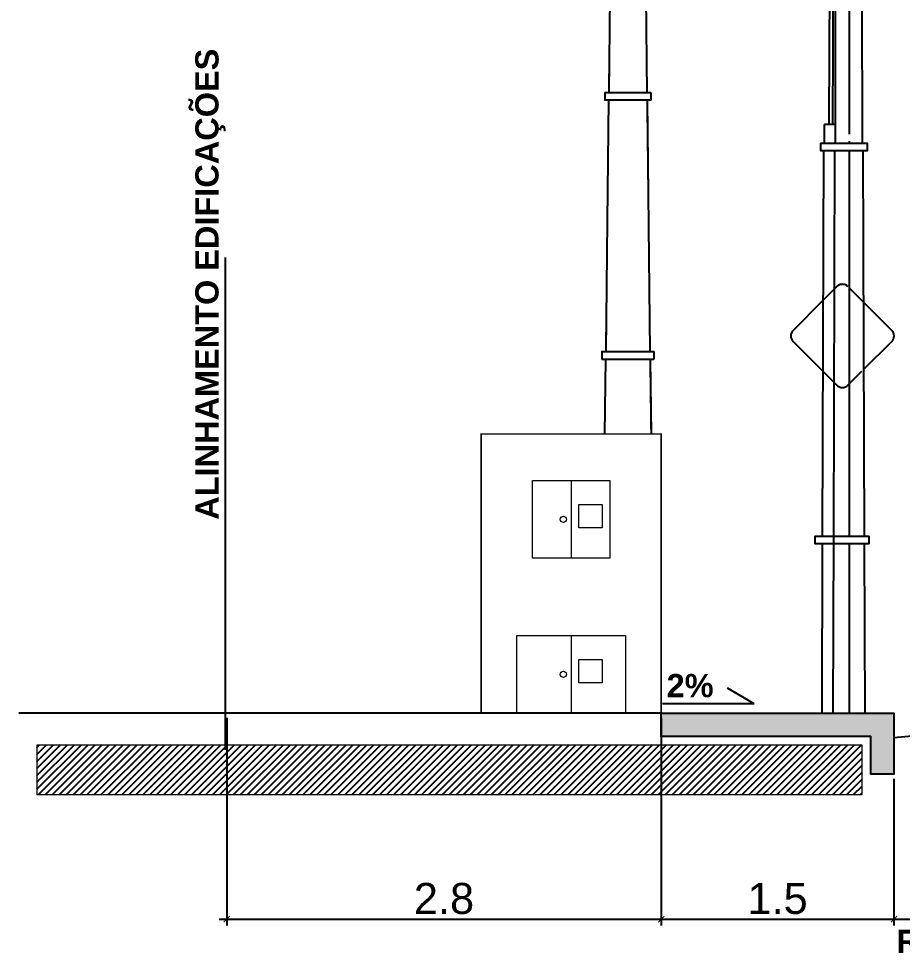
# Model space of a CAD drawing. Header units: inches. Extents: x -156 to 726, y -78 to 271.
# Drawn here: x 85.72 to 91.42, y 82.77 to 88.8 of the extents above; entities that cross this region are included whole.
import ezdxf
from ezdxf.enums import TextEntityAlignment as Align

# ---------------------------------------------------------------- set-up
doc = ezdxf.new("R2010")
doc.units = ezdxf.units.IN
doc.header["$MEASUREMENT"] = 0
doc.linetypes.add('DASHED', pattern=[19.05, 12.7, -6.35])
for name, color, linetype in [('03', 3, 'Continuous'), ('CRT-02', 2, 'Continuous'), ('CRT-03', 6, 'Continuous'), ('CRT-CALUNGAS', 8, 'Continuous'), ('URB-NOME RUAS', 2, 'Continuous')]:
    doc.layers.add(name, color=color, linetype=linetype)
doc.styles.add('AUX_2_50', font='ARIAL.TTF', dxfattribs={"height": 0.2})
doc.styles.add('DCADTXTSTYLE3', font='ARIALBD.TTF')
doc.dimstyles.new('Vila Palmeira - 1-50', dxfattribs={"dimtxt": 0.2, "dimasz": 0.04, "dimexe": 0.04, "dimexo": 0.03, "dimgap": 0.03, "dimtad": 1, "dimdec": 1, "dimzin": 12, "dimdsep": 46, "dimtxsty": 'AUX_2_50', "dimblk": 'ARCHTICK', "dimcen": 0.025, "dimdle": 0.05, "dimclrd": 253, "dimclre": 253, "dimclrt": 2, "dimazin": 3, "dimtfac": 1, "dimtdec": 1, "dimtmove": 0, "dimatfit": 2, "dimldrblk": 'DOTSMALL', "dimfxl": 10, "dimtolj": 1, "dimtzin": 0, "dimarcsym": 0})

# ---------------------------------------------------------------- blocks, each defined once
blk = doc.blocks.new('POSTE LUZ')
at = {"color": 0, "linetype": 'ByBlock', "ltscale": 0.8}
for p, q in [((-0.2859, 3.7479), (-0.2859, 5.3124)), ((-0.2859, 3.6885), (-0.2859, 3.7024)), ((-0.2859, 1.154), (-0.2859, 3.643)), ((-0.2859, 0.0144), (-0.2859, 1.1084))]:
    blk.add_line(p, q, dxfattribs=at)
at = {"color": 0, "linetype": 'ByBlock', "ltscale": 0.2}
for p, q in [((-0.3765, 3.6885), (-0.3757, 5.0068)), ((-0.4485, 3.6885), (-0.4481, 3.8107)), ((-0.3761, 3.8107), (-0.4481, 3.8107)), ((-0.4599, 1.1542), (-0.4525, 3.643)), ((-0.3879, 1.154), (-0.3805, 3.643)), ((-0.3913, 0.0144), (-0.3881, 1.154)), ((-0.4633, 0.0144), (-0.4601, 1.1086))]:
    blk.add_line(p, q, dxfattribs=at)
at = {"color": 0, "linetype": 'ByBlock'}
for p, q in [((-0.2063, 5.0068), (-0.2054, 3.6885)), ((-0.2004, 3.643), (-0.1911, 1.154)), ((-0.191, 1.1084), (-0.1869, 0.0144))]:
    blk.add_line(p, q, dxfattribs=at)
for points in [[(-0.2577, 3.6885), (-0.4723, 3.6885), (-0.4723, 3.643), (-0.2578, 3.643)], [(-0.2578, 3.643), (-0.1706, 3.643), (-0.1706, 3.6885), (-0.2579, 3.6885)], [(-0.2198, 1.154), (-0.5094, 1.154), (-0.5094, 1.1084), (-0.2198, 1.1084)], [(-0.2198, 1.1084), (-0.1593, 1.1084), (-0.1593, 1.154), (-0.2198, 1.154)]]:
    blk.add_lwpolyline(points, dxfattribs=at)
at = {"color": 0, "linetype": 'ByBlock', "ltscale": 0.2}
blk.add_spline([(-0.5767, 6.5338), (-0.5251, 6.3965), (-0.4613, 6.1726), (-0.4314, 5.919), (-0.4201, 5.5477), (-0.4201, 3.8107)], degree=3, dxfattribs=at)
blk.add_open_spline([(-0.5534, 6.5428), (-0.5451, 6.5215), (-0.5369, 6.5001), (-0.5124, 6.4357), (-0.4966, 6.3922), (-0.4679, 6.304), (-0.4551, 6.2592), (-0.4341, 6.1682), (-0.4262, 6.1219), (-0.4145, 6.0293), (-0.4106, 5.9829), (-0.4013, 5.8441), (-0.3983, 5.5686), (-0.3949, 5.5752), (-0.3945, 5.4832), (-0.3943, 5.2992), (-0.3946, 5.2072), (-0.395, 3.8281), (-0.3951, 3.8193), (-0.3951, 3.8106)], degree=3, knots=[0, 0, 0, 0, 1.372061, 1.372061, 4.116182, 4.116182, 6.860303, 6.860303, 9.618174, 9.618174, 12.376045, 12.376045, 17.891786, 17.891786, 23.407528, 23.407528, 28.923269, 28.923269, 29.448113, 29.448113, 29.448113, 29.448113], dxfattribs=at)
blk = doc.blocks.new('CX ENTRADA')
at = {"color": 0}
for p, q in [((-3.6818, 5.67), (-3.6818, 5.622)), ((-3.6578, 5.67), (-3.6818, 5.67)), ((-3.6578, 5.67), (-3.4505, 5.67)), ((-3.4505, 5.67), (-3.4265, 5.67)), ((-3.4265, 5.67), (-3.4265, 5.622)), ((-3.6818, 5.622), (-3.4265, 5.622)), ((-3.6584, 5.622), (-3.663, 5.2268)), ((-3.4499, 5.622), (-3.4453, 5.2268)), ((-3.427, 5.2747), (-3.4457, 5.2745)), ((-3.427, 5.2268), (-3.427, 5.2747)), ((-3.427, 5.2747), (-3.307, 5.2747)), ((-3.427, 5.2627), (-3.307, 5.2627)), ((-3.3813, 5.2507), (-3.2973, 5.2507)), ((-3.3813, 5.2507), (-3.3693, 5.2147)), ((-3.3513, 5.2857), (-3.3284, 5.2857)), ((-3.3513, 5.2747), (-3.3513, 5.2857)), ((-3.3513, 5.2507), (-3.3513, 5.2627)), ((-3.3284, 5.2857), (-3.3284, 5.2747)), ((-3.3284, 5.2627), (-3.3284, 5.2507)), ((-3.2973, 5.2507), (-3.3093, 5.2147)), ((-3.307, 5.2747), (-3.307, 5.2627)), ((-3.6858, 5.2268), (-3.5724, 5.2268)), ((-3.6858, 5.2268), (-3.6858, 5.1788)), ((-3.5904, 5.1788), (-3.5904, 5.2268)), ((-3.5724, 5.1788), (-3.5724, 5.2268)), ((-3.5724, 5.2148), (-3.5124, 5.2148)), ((-3.5724, 5.1908), (-3.5124, 5.1908)), ((-3.5424, 5.2148), (-3.5424, 5.1908)), ((-3.5124, 5.1788), (-3.5124, 5.2268)), ((-3.5124, 5.2268), (-3.4153, 5.2268)), ((-3.4944, 5.1788), (-3.4944, 5.2268)), ((-3.4153, 5.2268), (-3.4153, 5.1788)), ((-3.3693, 5.1907), (-3.3813, 5.1547)), ((-3.3093, 5.2147), (-3.3693, 5.2147)), ((-3.3693, 5.2147), (-3.3693, 5.1907)), ((-3.3093, 5.1907), (-3.3693, 5.1907)), ((-3.3093, 5.2147), (-3.3093, 5.1907)), ((-3.3093, 5.1907), (-3.2973, 5.1547)), ((-3.6858, 5.1788), (-3.5724, 5.1788)), ((-3.6636, 5.1788), (-3.6773, 4.001)), ((-3.5124, 5.1788), (-3.4153, 5.1788)), ((-3.4447, 5.1788), (-3.431, 4.001)), ((-3.427, 5.1307), (-3.4442, 5.1305)), ((-3.427, 5.1307), (-3.427, 5.1788)), ((-3.427, 5.1427), (-3.307, 5.1427)), ((-3.427, 5.1307), (-3.307, 5.1307)), ((-3.3813, 5.1547), (-3.2973, 5.1547)), ((-3.3513, 5.1548), (-3.3513, 5.1428)), ((-3.3513, 5.1308), (-3.3513, 5.1198)), ((-3.3284, 5.1428), (-3.3284, 5.1548)), ((-3.3284, 5.1198), (-3.3284, 5.1308)), ((-3.307, 5.1427), (-3.307, 5.1307)), ((-3.3513, 5.1198), (-3.3284, 5.1198)), ((-3.4428, 5.0124), (-3.3998, 5.0124)), ((-3.3998, 4.9644), (-3.3998, 5.0128)), ((-3.3746, 5.0275), (-3.377, 5.0275)), ((-3.3518, 4.9644), (-3.3518, 5.0128)), ((-3.3518, 5.0124), (-3.3226, 5.0124)), ((-3.4422, 4.9644), (-3.3998, 4.9644)), ((-3.3746, 4.9497), (-3.377, 4.9497)), ((-3.3518, 4.9644), (-3.3226, 4.9644)), ((-3.2746, 4.9164), (-3.2746, 4.8233)), ((-3.2266, 4.9164), (-3.2266, 4.8233)), ((-3.2266, 4.8233), (-3.2746, 4.8233)), ((-3.7013, 4.001), (-3.7013, 3.953)), ((-3.4067, 4.001), (-3.7013, 4.001)), ((-3.4067, 4.001), (-3.4067, 3.953)), ((-3.4067, 3.953), (-3.7013, 3.953)), ((-3.6778, 3.953), (-3.6869, 3.173)), ((-3.4305, 3.953), (-3.4116, 2.3319)), ((-3.6869, 3.173), (-3.6967, 2.3319)), ((-3.7207, 2.3319), (-3.3876, 2.3319)), ((-3.7207, 2.3319), (-3.7207, 2.2839)), ((-3.3876, 2.3319), (-3.3876, 2.2839)), ((-3.7207, 2.2839), (-3.3876, 2.2839)), ((-3.6973, 2.2839), (-3.7035, 1.8)), ((-3.411, 2.2839), (-3.4048, 1.8))]:
    blk.add_line(p, q, dxfattribs=at)
at = {"lineweight": -2}
blk.add_line((-3.3093, 5.2027), (-2.3261, 5.5154), dxfattribs=at)
at = {"color": 0, "lineweight": 0}
for p, q in [((-3.9195, 1.5), (-3.9195, 1)), ((-3.9195, 0.5), (-3.9195, 0))]:
    blk.add_line(p, q, dxfattribs=at)
at = {"const_width": 0.01}
blk.add_lwpolyline([(-3.339, 0), (-3.339, 1.8), (-3.339, 1.8), (-3.4048, 1.8), (-3.411, 2.2839), (-3.3876, 2.2839), (-3.3876, 2.3319), (-3.4116, 2.3319), (-3.4305, 3.953), (-3.4067, 3.953), (-3.4067, 4.001), (-3.431, 4.001), (-3.4447, 5.1788), (-3.4153, 5.1788), (-3.4153, 5.2268), (-3.4453, 5.2268), (-3.4499, 5.622), (-3.4265, 5.622), (-3.4265, 5.67), (-3.6818, 5.67), (-3.6818, 5.622), (-3.6584, 5.622), (-3.663, 5.2268), (-3.6858, 5.2268), (-3.6858, 5.1788), (-3.6636, 5.1788), (-3.6773, 4.001), (-3.7013, 4.001), (-3.7013, 3.953), (-3.6778, 3.953), (-3.6967, 2.3319), (-3.7207, 2.3319), (-3.7207, 2.2839), (-3.6973, 2.2839), (-3.7035, 1.8), (-4.5, 1.8), (-4.5, 0), (-3.339, 0)], dxfattribs=at)
at = {"color": 0}
blk.add_lwpolyline([(-3.2506, 4.8233), (-3.2504, 4.7961), (-3.2499, 4.7739), (-3.2492, 4.756), (-3.2481, 4.7416), (-3.2467, 4.7303), (-3.2451, 4.7211), (-3.2433, 4.7137), (-3.2412, 4.7071), (-3.2388, 4.7011), (-3.2362, 4.6953), (-3.2332, 4.6898), (-3.2299, 4.6846), (-3.2262, 4.6796), (-3.222, 4.6749), (-3.2172, 4.6705), (-3.2119, 4.6663), (-3.206, 4.6624), (-3.1995, 4.6587), (-3.1926, 4.6554), (-3.1854, 4.6524), (-3.178, 4.6498), (-3.1704, 4.6476), (-3.1628, 4.6459), (-3.1552, 4.6447), (-3.1478, 4.644), (-3.1406, 4.6439), (-3.1336, 4.6442), (-3.1269, 4.645), (-3.1205, 4.6462), (-3.1144, 4.6478), (-3.1088, 4.6498), (-3.1036, 4.6522), (-3.0988, 4.6548), (-3.0944, 4.6578), (-3.0904, 4.6612), (-3.0867, 4.6649), (-3.0832, 4.669), (-3.0799, 4.6735), (-3.0767, 4.6784), (-3.0736, 4.6838), (-3.0704, 4.6897), (-3.0673, 4.696), (-3.0642, 4.7027), (-3.0611, 4.7097), (-3.0579, 4.7172), (-3.0548, 4.7249), (-3.0517, 4.733), (-3.0486, 4.7413), (-3.0454, 4.7499), (-3.0423, 4.7588), (-3.0393, 4.7683), (-3.0363, 4.7786), (-3.0333, 4.7896), (-3.0305, 4.8017), (-3.0278, 4.815), (-3.0252, 4.8296), (-3.0228, 4.8456), (-3.0205, 4.8627), (-3.0183, 4.8808), (-3.0163, 4.8993), (-3.0143, 4.9181), (-3.0123, 4.9369), (-3.0104, 4.9552), (-3.0085, 4.9728), (-3.0066, 4.9896), (-3.0045, 5.0059), (-3.002, 5.0222), (-2.9988, 5.0391), (-2.9948, 5.0571), (-2.9897, 5.0768), (-2.9834, 5.0986), (-2.9756, 5.1232), (-2.9659, 5.1508), (-2.9533, 5.181), (-2.9366, 5.2132), (-2.9144, 5.2468), (-2.8855, 5.281), (-2.8488, 5.3153), (-2.8029, 5.3491), (-2.7466, 5.3817)], dxfattribs=at)
at = {"color": 0, "lineweight": 0}
for points in [[(-3.339, 1.8), (-4.5, 1.8), (-4.5, 0), (-3.339, 0)], [(-3.6695, 1), (-4.1695, 1), (-4.1695, 1.5), (-3.6695, 1.5)], [(-3.7195, 1.195), (-3.8695, 1.195), (-3.8695, 1.345), (-3.7195, 1.345)], [(-3.5695, 0), (-4.2695, 0), (-4.2695, 0.5), (-3.5695, 0.5)], [(-3.7195, 0.195), (-3.8695, 0.195), (-3.8695, 0.345), (-3.7195, 0.345)]]:
    blk.add_lwpolyline(points, close=True, dxfattribs=at)
for centre in [(-3.9695, 1.25), (-3.9695, 0.25)]:
    blk.add_circle(centre, 0.02, dxfattribs=at)
at = {"color": 0}
for centre, radius, start, end in [((-3.3744, 4.9984), 0.0293, 95.14741, 150.3526), ((-3.3772, 4.9984), 0.0293, 29.6474, 84.85259), ((-3.3226, 4.9164), 0.096, 0, 90), ((-3.3744, 4.9788), 0.0293, 209.6474, 264.85259), ((-3.3772, 4.9788), 0.0293, 275.14741, 330.3526), ((-3.3226, 4.9164), 0.048, 0, 90)]:
    blk.add_arc(centre, radius, start, end, dxfattribs=at)
blk = doc.blocks.new('_ArchTick')
at = {"color": 0, "linetype": 'ByBlock', "const_width": 0.15}
blk.add_lwpolyline([(-0.5, -0.5), (0.5, 0.5)], dxfattribs=at)
blk = doc.blocks.new('*D36')
at = {"layer": 'CRT-02', "color": 253, "lineweight": -2}
for p, q in [((87.063, 84.2883), (87.063, 82.9498)), ((89.863, 84.2883), (89.863, 82.9498)), ((87.013, 82.9898), (89.913, 82.9898))]:
    blk.add_line(p, q, dxfattribs=at)
at = {"layer": 'DEFPOINTS', "color": 0}
for p in [(87.063, 84.3183), (89.863, 84.3183), (89.863, 82.9898)]:
    blk.add_point(p, dxfattribs=at)
at = {"layer": 'CRT-02', "color": 253, "lineweight": -2, "xscale": 0.04, "yscale": 0.04, "zscale": 0.04, "rotation": 180}
blk.add_blockref('_ArchTick', (87.063, 82.9898), dxfattribs=at)
at = {"layer": 'CRT-02', "color": 253, "lineweight": -2, "xscale": 0.04, "yscale": 0.04, "zscale": 0.04}
blk.add_blockref('_ArchTick', (89.863, 82.9898), dxfattribs=at)
at = {"layer": 'CRT-02', "color": 2, "insert": (88.463, 83.1219), "char_height": 0.2, "attachment_point": 5, "style": 'AUX_2_50'}
blk.add_mtext('\\A1;2.8', dxfattribs=at)
blk = doc.blocks.new('_DotSmall')
at = {"color": 0, "linetype": 'ByBlock', "const_width": 0.5}
blk.add_lwpolyline([(-0.0625, 0, 1), (0.0625, 0, 1)], format="xyb", close=True, dxfattribs=at)
blk = doc.blocks.new('*D37')
at = {"layer": 'CRT-02', "color": 253, "lineweight": -2}
for p, q in [((89.863, 84.2883), (89.863, 82.9498)), ((91.363, 83.8945), (91.363, 82.9498)), ((89.813, 82.9898), (91.413, 82.9898))]:
    blk.add_line(p, q, dxfattribs=at)
at = {"layer": 'DEFPOINTS', "color": 0}
for p in [(89.863, 84.3183), (91.363, 83.9245), (91.363, 82.9898)]:
    blk.add_point(p, dxfattribs=at)
at = {"layer": 'CRT-02', "color": 253, "lineweight": -2, "xscale": 0.04, "yscale": 0.04, "zscale": 0.04, "rotation": 180}
blk.add_blockref('_ArchTick', (89.863, 82.9898), dxfattribs=at)
at = {"layer": 'CRT-02', "color": 253, "lineweight": -2, "xscale": 0.04, "yscale": 0.04, "zscale": 0.04}
blk.add_blockref('_ArchTick', (91.363, 82.9898), dxfattribs=at)
at = {"layer": 'CRT-02', "color": 2, "insert": (90.613, 83.1219), "char_height": 0.2, "attachment_point": 5, "style": 'AUX_2_50'}
blk.add_mtext('\\A1;1.5', dxfattribs=at)
blk = doc.blocks.new('*D38')
at = {"layer": 'CRT-02', "color": 253, "lineweight": -2}
for p, q in [((91.363, 83.8945), (91.363, 82.9498)), ((94.363, 83.8645), (94.363, 82.9498)), ((91.313, 82.9898), (94.413, 82.9898))]:
    blk.add_line(p, q, dxfattribs=at)
at = {"layer": 'DEFPOINTS', "color": 0}
for p in [(91.363, 83.9245), (94.363, 83.8945), (94.363, 82.9898)]:
    blk.add_point(p, dxfattribs=at)
at = {"layer": 'CRT-02', "color": 253, "lineweight": -2, "xscale": 0.04, "yscale": 0.04, "zscale": 0.04, "rotation": 180}
blk.add_blockref('_ArchTick', (91.363, 82.9898), dxfattribs=at)
at = {"layer": 'CRT-02', "color": 253, "lineweight": -2, "xscale": 0.04, "yscale": 0.04, "zscale": 0.04}
blk.add_blockref('_ArchTick', (94.363, 82.9898), dxfattribs=at)
at = {"layer": 'CRT-02', "color": 2, "insert": (92.863, 83.122), "char_height": 0.2, "attachment_point": 5, "style": 'AUX_2_50'}
blk.add_mtext('\\A1;3', dxfattribs=at)

msp = doc.modelspace()

# ---------------------------------------------------------------- hatches: boundary and pattern name
at = {"lineweight": -2}
msp.add_hatch(color=252, dxfattribs=at).paths.add_polyline_path([(89.863, 84.3183), (91.363, 84.3183), (91.363, 83.9245), (91.2151, 83.9245), (91.2151, 84.1683), (89.863, 84.1683)])
h = msp.add_hatch(dxfattribs=at)
h.set_pattern_fill('ANSI31', color=9, scale=0.01, style=0)
h.set_pattern_definition([(45, (85.838135, 83.782433), (-0.02245064, 0.02245064), [])])
h.paths.add_polyline_path([(91.1575, 84.1128), (85.8381, 84.1128), (85.8381, 83.7941), (91.1575, 83.7941)])

# ---------------------------------------------------------------- linework, layer by layer
at = {"layer": '03'}
msp.add_line((89.863, 84.3183), (85.722, 84.3183), dxfattribs=at)
at = {"layer": 'CRT-02', "linetype": 'Continuous', "lineweight": 0}
msp.add_lwpolyline([(91.1575, 84.1128), (85.8381, 84.1128), (85.8381, 83.7941), (91.1575, 83.7941)], close=True, dxfattribs=at)
at = {"layer": 'CRT-03', "linetype": 'Continuous'}
msp.add_lwpolyline([(89.863, 84.3183), (91.363, 84.3183), (91.363, 83.9245), (91.2151, 83.9245), (91.2151, 84.1683), (89.863, 84.1683), (89.863, 84.3183)], dxfattribs=at)
at = {"layer": 'CRT-03'}
msp.add_arc((92.863, 68.3773), 15.8537, 84.57084, 95.42916, dxfattribs=at)
at = {"layer": 'CRT-CALUNGAS', "linetype": 'DASHED', "lineweight": -2, "ltscale": 0.01}
for p, q in [((90.9956, 87.0694), (90.9076, 86.9814)), ((91.1662, 86.9695), (91.0663, 87.0694)), ((90.9062, 86.5224), (90.9956, 86.433)), ((91.0663, 86.433), (91.1678, 86.5345))]:
    msp.add_line(p, q, dxfattribs=at)
at = {"layer": 'CRT-CALUNGAS', "lineweight": -2}
for p, q in [((90.9076, 86.9814), (90.7128, 86.7865)), ((91.3492, 86.7865), (91.1662, 86.9695)), ((90.7128, 86.7158), (90.9062, 86.5224)), ((91.1678, 86.5345), (91.3492, 86.7158))]:
    msp.add_line(p, q, dxfattribs=at)
at = {"layer": 'CRT-CALUNGAS', "linetype": 'DASHED', "lineweight": -2, "ltscale": 0.01}
for centre, start, end in [((91.031, 87.034), 45, 135), ((91.031, 86.4683), 225, 315)]:
    msp.add_arc(centre, 0.05, start, end, dxfattribs=at)
at = {"layer": 'CRT-CALUNGAS', "lineweight": -2}
for centre, start, end in [((90.7481, 86.7512), 135, 225), ((91.3138, 86.7512), 315, 45)]:
    msp.add_arc(centre, 0.05, start, end, dxfattribs=at)
at = {"layer": 'URB-NOME RUAS', "linetype": 'DASHED', "ltscale": 0.25}
msp.add_line((87.0543, 84.0828), (87.0543, 88.6966), dxfattribs=at)
at = {"layer": 'URB-NOME RUAS', "ltscale": 0.25}
for q in [(90.2892, 84.4789), (89.8711, 84.3789)]:
    msp.add_line((90.4624, 84.3789), q, dxfattribs=at)

# ---------------------------------------------------------------- block references
at = {"layer": 'CRT-CALUNGAS'}
for name, p in [('POSTE LUZ', (91.363, 84.3039)), ('CX ENTRADA', (93.202, 84.3183))]:
    msp.add_blockref(name, p, dxfattribs=at)

# ---------------------------------------------------------------- texts
at = {"layer": 'URB-NOME RUAS', "ltscale": 0.25, "style": 'DCADTXTSTYLE3'}
msp.add_text('ALINHAMENTO EDIFICAÇÕES', height=0.15, rotation=90, dxfattribs=at).set_placement((87.01, 88.6037), align=Align.RIGHT)
for s, p in [('2%%%', (90.2006, 84.4209)), ('RUA ALCIDIO ALONSO HINKEL', (94.5459, 82.7716))]:
    msp.add_text(s, height=0.15, dxfattribs=at).set_placement(p, align=Align.RIGHT)

# ---------------------------------------------------------------- dimensions: what is measured, and where the dimension line sits
at = {"layer": 'CRT-02'}
dim = msp.add_aligned_dim(p1=(87.063, 84.3183), p2=(89.863, 84.3183), distance=-1.3286, dimstyle='Vila Palmeira - 1-50', override={"dimarcsym": 1}, dxfattribs=at)
dim.commit()
dim.dimension.update_dxf_attribs({"geometry": '*D36', "text_midpoint": (88.463, 83.1219)})
for base, p1, p2, picture, middle in [((91.363, 82.9898), (89.863, 84.3183), (91.363, 83.9245), '*D37', (90.613, 83.1219)), ((94.363, 82.9898), (91.363, 83.9245), (94.363, 83.8945), '*D38', (92.863, 83.122))]:
    dim = msp.add_linear_dim(base=base, p1=p1, p2=p2, angle=180, dimstyle='Vila Palmeira - 1-50', override={"dimtmove": 1, "dimarcsym": 1}, dxfattribs=at)
    dim.commit()
    dim.dimension.update_dxf_attribs({"geometry": picture, "text_midpoint": middle})

doc.saveas('drawing.dxf')
